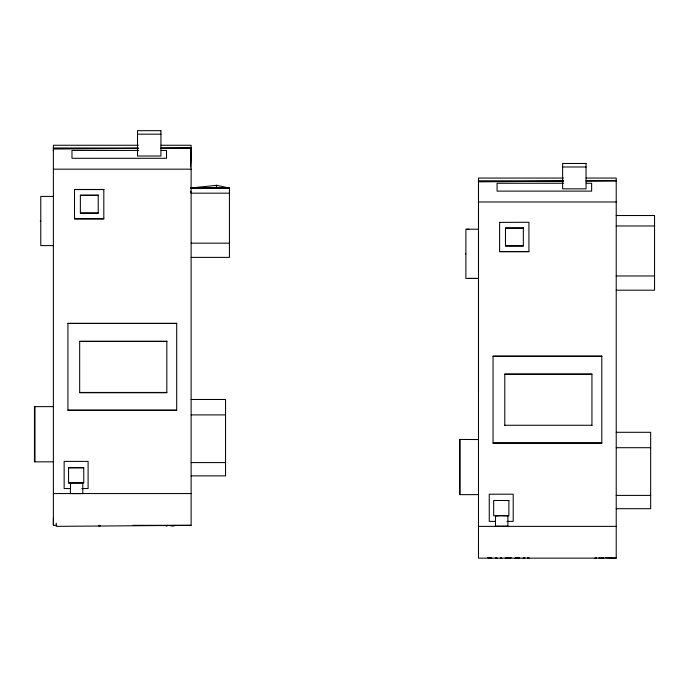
<?xml version="1.0" encoding="UTF-8"?>
<svg xmlns="http://www.w3.org/2000/svg" width="689" height="689" viewBox="0 0 689 689"><rect width="100%" height="100%" fill="white"/><g stroke="black" fill="none" stroke-linecap="round" stroke-linejoin="round"><path stroke-width="1.03" d="M563.507 180.794L478.485 180.794L478.485 181.844L563.499 181.198M478.502 392.093L478.51 180.794M53.38 524.975L53.398 517.568M190.5 165.593L191.12 145.258L160.985 145.258M190.5 166.971L191.12 147.989L160.985 147.989M478.51 439.556L459.563 439.436L459.563 494.65L478.51 494.624M487.666 557.677L489.578 558.288L491.739 558.262L491.739 557.677M488.449 557.771L491.335 557.78M523.804 557.771C521.556 558.503 525.474 558.719 524.863 557.694M166.497 525.5C164.654 526.077 167.703 526.207 167.711 525.302M595.339 557.952C593.522 558.538 596.571 558.624 596.553 557.745M511.272 557.72L505.244 558.245L505.924 557.944M510.144 557.806L506.768 557.832M190.862 187.959L216.837 185.307L229.437 188.071L229.437 257.385L191.12 257.385M70.39 482.929L82.801 482.929L82.801 493.531L70.39 493.531L70.571 482.929L68.564 482.972L68.564 467.693L83.765 467.693L83.765 482.972L68.564 482.894M501.807 515.699L507.905 515.734L507.905 526.336L495.494 526.336L495.494 515.734L500.197 515.708M507.905 515.734L507.018 515.751M495.494 526.336L500.197 526.31M138.386 148.385L53.38 149.031L53.398 151.184M160.985 148.213L191.12 147.989L191.12 525.328L56.265 526.353L56.24 523.132M586.098 181.026L616.224 180.794L586.098 180.794M478.502 278.459L468.985 278.416M137.507 134.174L160.933 134.174M138.386 145.258L53.38 145.258L53.38 525.328L56.61 525.328M53.38 147.989L138.386 147.989M138.584 150.443L71.975 150.443L71.975 158.298L166.523 158.298L166.523 150.443L161.148 150.443M562.612 166.988L586.046 166.988M53.38 169.175L191.12 169.175M563.499 178.063L478.485 178.063L478.485 558.142L616.224 558.142L616.224 178.063L586.098 178.063M563.697 183.257L497.079 183.257L497.079 191.111L591.636 191.111L591.636 183.257L586.261 183.257M74.515 189.578L103.815 189.578M229.437 193.178L191.12 193.178L190.603 191.129M80.372 195.366L98.226 195.366M53.38 196.408L40.78 196.408L40.78 245.611L53.38 245.611M478.485 201.98L616.224 201.98M80.372 213.004L98.226 213.004M616.224 215.528L654.55 215.528L654.55 290.19L616.224 290.19M74.515 218.766L103.815 218.766M40.255 221.005L40.78 221.005M499.62 222.383L528.928 222.271L528.928 251.683L499.62 251.683L499.62 222.271M616.224 225.983L654.55 225.983M505.476 228.171L523.33 228.171M478.485 229.213L465.885 229.213L465.885 278.416L478.485 278.416M191.12 243.174L229.437 243.174M505.476 245.809L523.33 245.809M499.62 251.571L528.928 251.571M465.368 253.819L465.885 253.819M616.224 275.979L654.55 275.979M67.935 323.477L176.694 323.477M79.674 341.503L166.824 341.503M493.048 356.291L601.807 356.291M504.787 374.308L591.937 374.308M79.674 392.454L166.824 392.454M191.12 399.482L225.553 399.482L225.553 475.884L191.12 475.884M53.406 406.631L34.45 406.631L34.45 461.845L53.406 461.819M67.935 410.153L176.694 410.153M191.12 414.899L225.553 414.899M504.787 425.268L591.937 425.268M616.224 432.296L650.666 432.296L650.666 508.689L616.224 508.689M493.048 442.967L601.807 442.967M616.224 447.704L650.666 447.704M191.12 462.586L225.553 462.586M68.564 467.771L83.765 467.771M70.399 488.561L64.146 488.561L64.146 461.397L88.097 461.397L88.097 488.561L81.853 488.561M53.38 493.565L191.12 493.565M616.224 495.4L650.666 495.4M495.503 521.375L489.259 521.375L489.259 494.202L513.21 494.202L513.21 521.375L506.958 521.375M133.011 525.328L191.12 525.328M478.485 526.37L616.224 526.37M478.485 548.263L478.485 547.712M501.807 526.31L507.905 526.336M497.234 515.751L495.494 515.734M82.801 493.531L70.39 493.531M605.553 557.599L616.224 558.142M603.581 557.72C605.743 558.736 597.268 558.305 602.996 557.737M175.178 525.354C174.618 526.465 168.814 525.828 174.386 525.345M599.447 558.038L600.412 558.297L598.844 557.952M170.605 525.595L171.57 525.853L170.002 525.5M528.36 557.892C531.297 558.495 525.819 558.159 528.205 558.133L527.696 557.771M99.517 525.449C102.454 526.051 96.977 525.716 99.362 525.69L98.854 525.328M496.812 558.03C498.793 558.279 493.729 558.581 495.925 557.832M466.72 229.213L468.985 229.213M516.457 557.832L519.687 557.78L519.635 558.245L514.933 558.245L515.605 557.944M500.86 557.944C498.845 558.254 503.177 558.719 501.325 557.832M591.937 425.552L591.937 374.024L504.787 374.024L504.787 425.552M460.106 439.41L460.106 494.624M35.001 406.605L35.001 461.819M216.837 185.307L216.113 187.908L190.87 188.063L229.437 188.071L216.113 187.908L216.837 185.307M160.933 130.677L137.507 130.677L137.507 156.024L160.933 156.024L160.933 130.677M586.046 163.482L562.612 163.482L562.612 188.829L586.046 188.829L586.046 163.482M103.815 189.466L74.515 189.466L74.515 218.878L103.815 218.878L103.815 189.466M98.226 195.151L80.372 195.151L80.372 213.22L98.226 213.22L98.226 195.151M523.33 227.956L505.476 227.956L505.476 246.025L523.33 246.025L523.33 227.956M176.694 323.322L67.935 323.322L67.935 410.308L176.694 410.308L176.694 323.322M166.824 341.21L79.674 341.21L79.674 392.747L166.824 392.747L166.824 341.21M601.807 356.135L493.048 356.135L493.048 443.122L601.807 443.122L601.807 356.135M508.878 500.498L493.677 500.498L493.677 515.777L508.878 515.777L508.878 500.498"/></g></svg>
